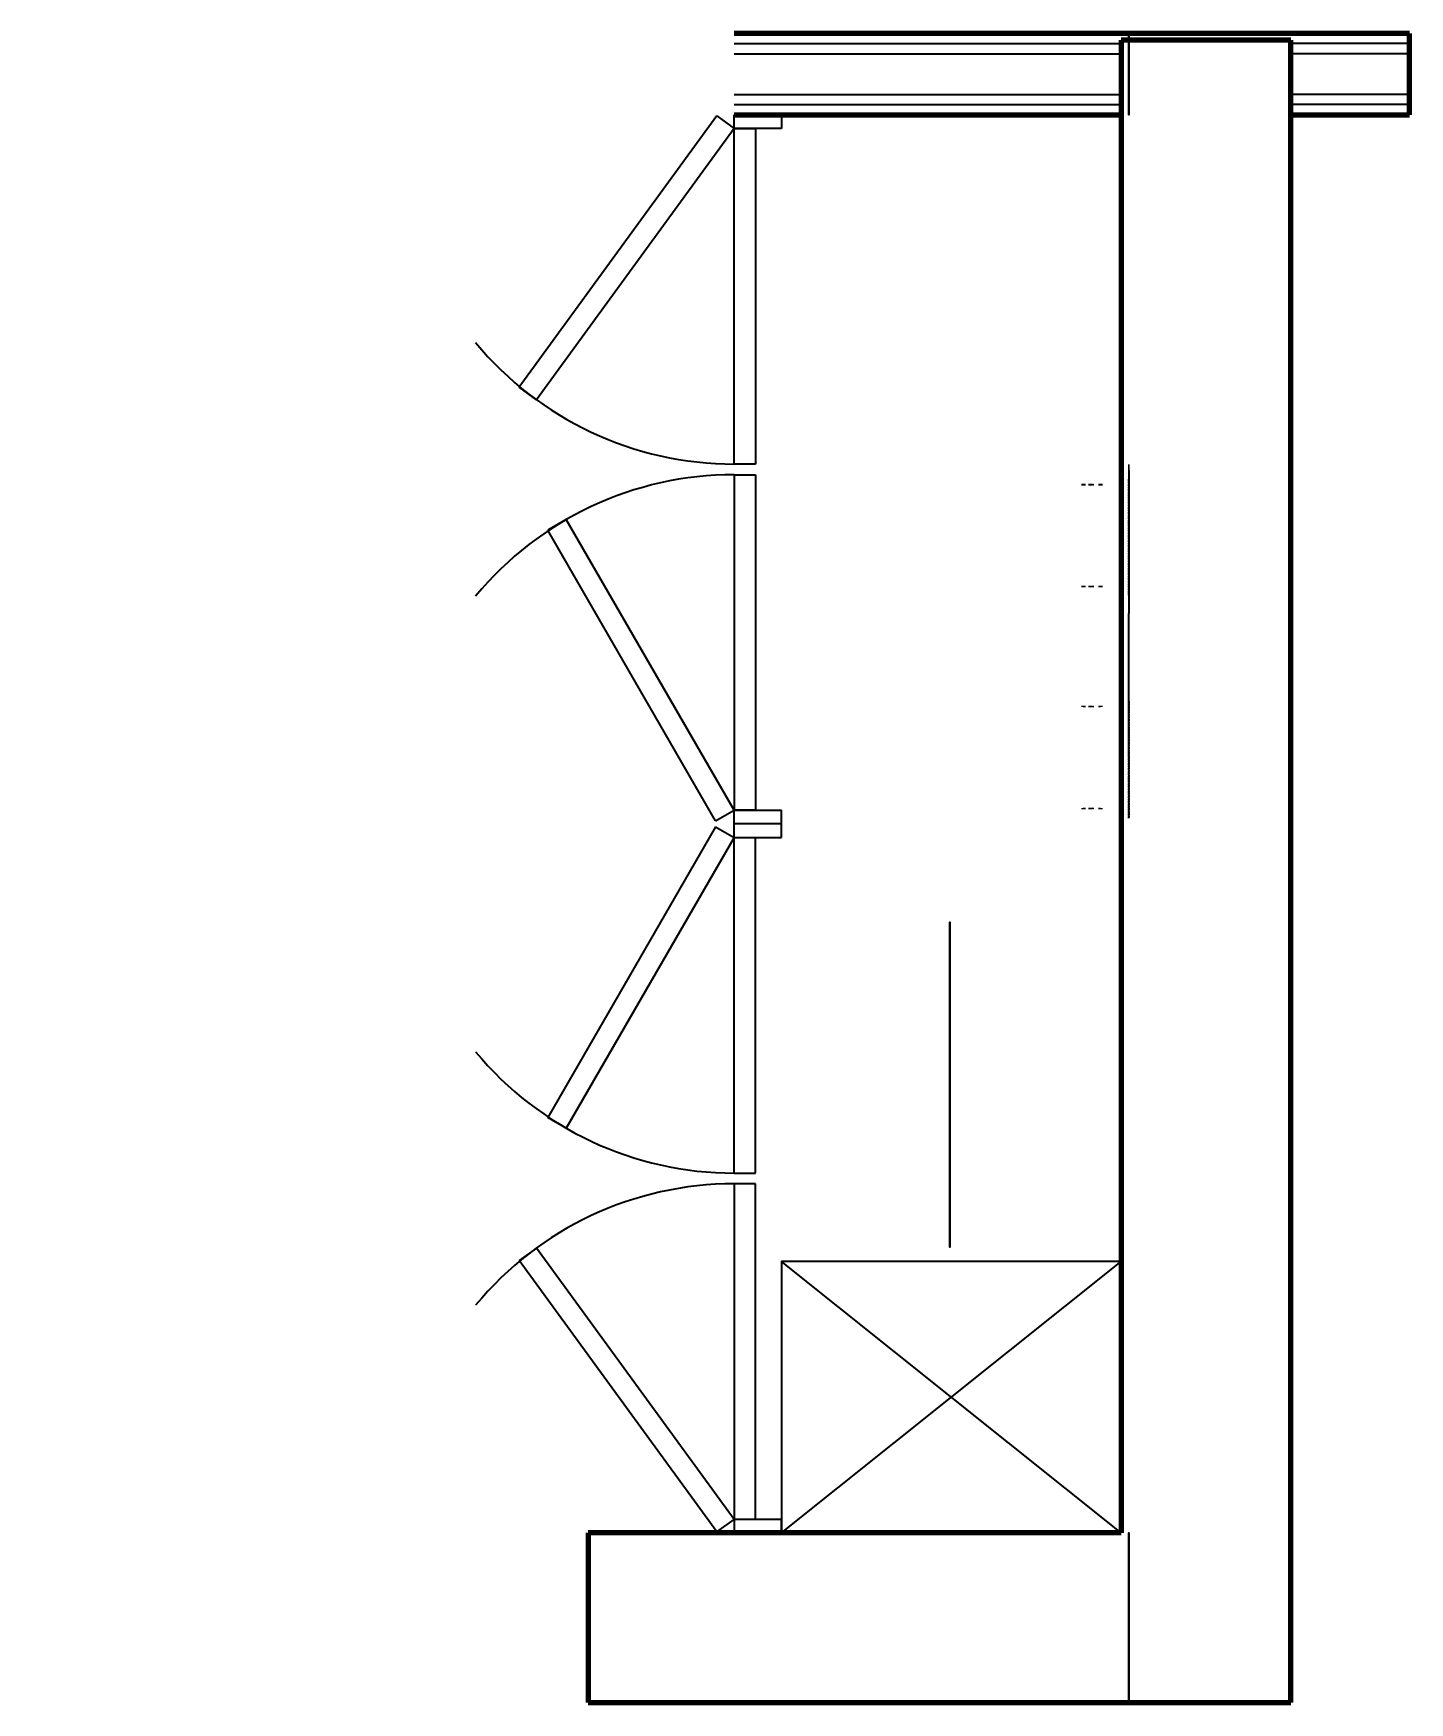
# Model space of a CAD drawing. Header units: millimetres. Extents: x -42700 to 155289, y -7931 to 68797.
# Drawn here: x -5310 to -3283, y 29271 to 31731 of the extents above; entities that cross this region are included whole.
import ezdxf
from ezdxf.enums import TextEntityAlignment as Align

# ---------------------------------------------------------------- set-up
doc = ezdxf.new("R2010")
doc.units = ezdxf.units.MM
for name, pattern in [('CONTINUA', [0]), ('DASHDOT', [25.4, 12.7, -6.35, 0, -6.35]), ('DASHED', [0.75, 0.5, -0.25])]:
    doc.linetypes.add(name, pattern=pattern)
doc.styles.add('ROMANS', font='romans')
doc.styles.add('Romans-1', font='romans.shx')
doc.styles.add('ROMANS1', font='romans.shx')

# ---------------------------------------------------------------- blocks, each defined once
blk = doc.blocks.new('MEDIDOR SAIME 7010DRD')
at = {"color": 3, "lineweight": 5, "extrusion": (1, 0, 0)}
for centre, start, end in [((0.5518, -0.0069, 0.3655), 60.1944, 301.3746), ((0.5328, -0.0069, 0.3655), 238.6254, 119.8056), ((0.4836, -0.0087, 0.3655), 60.1944, 301.3746), ((0.4617, -0.0217, 0.3655), 300.1944, 181.3746), ((0.4614, 0.0037, 0.3655), 180.1944, 61.3746)]:
    blk.add_arc(centre, 0.0032, start, end, dxfattribs=at)
at = {"color": 3, "lineweight": 5, "extrusion": (-1, 0, 0)}
for centre, start, end in [((-0.5518, -0.0069, -0.5155), 238.6254, 119.8056), ((-0.5328, -0.0069, -0.5155), 60.1944, 301.3746), ((-0.4836, -0.0087, -0.5155), 238.6254, 119.8056), ((-0.4617, -0.0217, -0.5155), 358.6254, 239.8056), ((-0.4614, 0.0037, -0.5155), 118.6254, 359.8056)]:
    blk.add_arc(centre, 0.0032, start, end, dxfattribs=at)
blk = doc.blocks.new('TABLERO DE PISO 700X500X250')
at = {"color": 1, "extrusion": (2.22045e-16, 0, -1), "elevation": 1.3501}
blk.add_lwpolyline([(1435.7441, 0.7705), (1436.223, 0.7705), (1436.223, 1.4551), (1435.7441, 1.4551)], close=True, dxfattribs=at)
at = {"color": 1, "linetype": 'Continuous', "elevation": -1.3499}
for points in [[(-1436.0923, 1.3625), (-1436.0902, 1.3625), (-1436.0869, 1.3635), (-1436.0826, 1.3668), (-1436.0794, 1.3711), (-1436.0783, 1.3743), (-1436.0783, 1.3776), (-1436.0783, 1.3797), (-1436.0794, 1.383), (-1436.0826, 1.3873), (-1436.0869, 1.3905), (-1436.0902, 1.3916), (-1436.0923, 1.3916), (-1436.0956, 1.3916), (-1436.0988, 1.3905), (-1436.1031, 1.3873), (-1436.1063, 1.383), (-1436.1074, 1.3797), (-1436.1074, 1.3776), (-1436.1074, 1.3743), (-1436.1063, 1.3711), (-1436.1031, 1.3668), (-1436.0988, 1.3635), (-1436.0956, 1.3625), (-1436.0923, 1.3625)], [(-1436.0923, 1.3635), (-1436.088, 1.3646), (-1436.0837, 1.3678), (-1436.0805, 1.3722), (-1436.0794, 1.3776), (-1436.0805, 1.3819), (-1436.0837, 1.3862), (-1436.088, 1.3894), (-1436.0923, 1.3905), (-1436.0977, 1.3894), (-1436.102, 1.3862), (-1436.1053, 1.3819), (-1436.1063, 1.3776), (-1436.1053, 1.3722), (-1436.102, 1.3678), (-1436.0977, 1.3646), (-1436.0923, 1.3635)], [(-1436.0923, 1.3657), (-1436.088, 1.3668), (-1436.0848, 1.3689), (-1436.0826, 1.3722), (-1436.0815, 1.3776), (-1436.0826, 1.3819), (-1436.0848, 1.3851), (-1436.088, 1.3873), (-1436.0923, 1.3883), (-1436.0977, 1.3873), (-1436.1009, 1.3851), (-1436.1031, 1.3819), (-1436.1042, 1.3776), (-1436.1031, 1.3722), (-1436.1009, 1.3689), (-1436.0977, 1.3668), (-1436.0923, 1.3657)], [(-1436.0923, 1.3678), (-1436.0891, 1.3689), (-1436.0858, 1.3711), (-1436.0848, 1.3732), (-1436.0837, 1.3776), (-1436.0848, 1.3808), (-1436.0858, 1.384), (-1436.0891, 1.3851), (-1436.0923, 1.3862), (-1436.0966, 1.3851), (-1436.0988, 1.384), (-1436.1009, 1.3808), (-1436.102, 1.3776), (-1436.1009, 1.3732), (-1436.0988, 1.3711), (-1436.0966, 1.3689), (-1436.0923, 1.3678)], [(-1436.0837, 1.3786), (-1436.0848, 1.3819), (-1436.088, 1.384), (-1436.0912, 1.3862), (-1436.0945, 1.3862), (-1436.0966, 1.3851), (-1436.0988, 1.383), (-1436.1009, 1.3808), (-1436.102, 1.3776), (-1436.0837, 1.3786)], [(-1436.0966, 1.3754), (-1436.0966, 1.3786)], [(-1436.0966, 1.3754), (-1436.0966, 1.3786)], [(-1436.0945, 1.3776), (-1436.0934, 1.3786)], [(-1436.0934, 1.3786), (-1436.0923, 1.3786)], [(-1436.0923, 1.3786), (-1436.0912, 1.3776)], [(-1436.0891, 1.3786), (-1436.0891, 1.3765)], [(-1436.0891, 1.3786), (-1436.0891, 1.3765)], [(-1436.0837, 1.3765), (-1436.0837, 1.3786)], [(-1435.9819, 1.3625), (-1435.9798, 1.3625), (-1435.9765, 1.3635), (-1435.9722, 1.3668), (-1435.969, 1.3711), (-1435.9679, 1.3743), (-1435.9679, 1.3776), (-1435.9679, 1.3797), (-1435.969, 1.383), (-1435.9722, 1.3873), (-1435.9765, 1.3905), (-1435.9798, 1.3916), (-1435.9819, 1.3916), (-1435.9851, 1.3916), (-1435.9884, 1.3905), (-1435.9927, 1.3873), (-1435.9959, 1.383), (-1435.997, 1.3797), (-1435.997, 1.3776), (-1435.997, 1.3743), (-1435.9959, 1.3711), (-1435.9927, 1.3668), (-1435.9884, 1.3635), (-1435.9851, 1.3625), (-1435.9819, 1.3625)], [(-1435.9819, 1.3635), (-1435.9776, 1.3646), (-1435.9733, 1.3678), (-1435.97, 1.3722), (-1435.969, 1.3776), (-1435.97, 1.3819), (-1435.9733, 1.3862), (-1435.9776, 1.3894), (-1435.9819, 1.3905), (-1435.9873, 1.3894), (-1435.9916, 1.3862), (-1435.9949, 1.3819), (-1435.9959, 1.3776), (-1435.9949, 1.3722), (-1435.9916, 1.3678), (-1435.9873, 1.3646), (-1435.9819, 1.3635)], [(-1435.9819, 1.3657), (-1435.9776, 1.3668), (-1435.9744, 1.3689), (-1435.9722, 1.3722), (-1435.9711, 1.3776), (-1435.9722, 1.3819), (-1435.9744, 1.3851), (-1435.9776, 1.3873), (-1435.9819, 1.3883), (-1435.9873, 1.3873), (-1435.9905, 1.3851), (-1435.9927, 1.3819), (-1435.9938, 1.3776), (-1435.9927, 1.3722), (-1435.9905, 1.3689), (-1435.9873, 1.3668), (-1435.9819, 1.3657)], [(-1435.9819, 1.3678), (-1435.9787, 1.3689), (-1435.9754, 1.3711), (-1435.9744, 1.3732), (-1435.9733, 1.3776), (-1435.9744, 1.3808), (-1435.9754, 1.384), (-1435.9787, 1.3851), (-1435.9819, 1.3862), (-1435.9862, 1.3851), (-1435.9884, 1.384), (-1435.9905, 1.3808), (-1435.9916, 1.3776), (-1435.9905, 1.3732), (-1435.9884, 1.3711), (-1435.9862, 1.3689), (-1435.9819, 1.3678)], [(-1435.9733, 1.3786), (-1435.9744, 1.3819), (-1435.9776, 1.384), (-1435.9808, 1.3862), (-1435.9841, 1.3862), (-1435.9862, 1.3851), (-1435.9884, 1.383), (-1435.9905, 1.3808), (-1435.9916, 1.3776), (-1435.9733, 1.3786)], [(-1435.9862, 1.3754), (-1435.9862, 1.3786)], [(-1435.9862, 1.3754), (-1435.9862, 1.3786)], [(-1435.9841, 1.3776), (-1435.983, 1.3786)], [(-1435.983, 1.3786), (-1435.9819, 1.3786)], [(-1435.9819, 1.3786), (-1435.9808, 1.3776)], [(-1435.9787, 1.3786), (-1435.9787, 1.3765)], [(-1435.9787, 1.3786), (-1435.9787, 1.3765)], [(-1435.9733, 1.3765), (-1435.9733, 1.3786)], [(-1435.8791, 1.3625), (-1435.877, 1.3625), (-1435.8737, 1.3635), (-1435.8694, 1.3668), (-1435.8662, 1.3711), (-1435.8651, 1.3743), (-1435.8651, 1.3776), (-1435.8651, 1.3797), (-1435.8662, 1.383), (-1435.8694, 1.3873), (-1435.8737, 1.3905), (-1435.877, 1.3916), (-1435.8791, 1.3916), (-1435.8824, 1.3916), (-1435.8856, 1.3905), (-1435.8899, 1.3873), (-1435.8932, 1.383), (-1435.8942, 1.3797), (-1435.8942, 1.3776), (-1435.8942, 1.3743), (-1435.8932, 1.3711), (-1435.8899, 1.3668), (-1435.8856, 1.3635), (-1435.8824, 1.3625), (-1435.8791, 1.3625)], [(-1435.8791, 1.3635), (-1435.8748, 1.3646), (-1435.8705, 1.3678), (-1435.8673, 1.3722), (-1435.8662, 1.3776), (-1435.8673, 1.3819), (-1435.8705, 1.3862), (-1435.8748, 1.3894), (-1435.8791, 1.3905), (-1435.8845, 1.3894), (-1435.8888, 1.3862), (-1435.8921, 1.3819), (-1435.8932, 1.3776), (-1435.8921, 1.3722), (-1435.8888, 1.3678), (-1435.8845, 1.3646), (-1435.8791, 1.3635)], [(-1435.8791, 1.3657), (-1435.8748, 1.3668), (-1435.8716, 1.3689), (-1435.8694, 1.3722), (-1435.8683, 1.3776), (-1435.8694, 1.3819), (-1435.8716, 1.3851), (-1435.8748, 1.3873), (-1435.8791, 1.3883), (-1435.8845, 1.3873), (-1435.8878, 1.3851), (-1435.8899, 1.3819), (-1435.891, 1.3776), (-1435.8899, 1.3722), (-1435.8878, 1.3689), (-1435.8845, 1.3668), (-1435.8791, 1.3657)], [(-1435.8791, 1.3678), (-1435.8759, 1.3689), (-1435.8727, 1.3711), (-1435.8716, 1.3732), (-1435.8705, 1.3776), (-1435.8716, 1.3808), (-1435.8727, 1.384), (-1435.8759, 1.3851), (-1435.8791, 1.3862), (-1435.8834, 1.3851), (-1435.8856, 1.384), (-1435.8878, 1.3808), (-1435.8888, 1.3776), (-1435.8878, 1.3732), (-1435.8856, 1.3711), (-1435.8834, 1.3689), (-1435.8791, 1.3678)], [(-1435.8705, 1.3786), (-1435.8716, 1.3819), (-1435.8748, 1.384), (-1435.8781, 1.3862), (-1435.8813, 1.3862), (-1435.8834, 1.3851), (-1435.8856, 1.383), (-1435.8878, 1.3808), (-1435.8888, 1.3776), (-1435.8705, 1.3786)], [(-1435.8834, 1.3754), (-1435.8834, 1.3786)], [(-1435.8834, 1.3754), (-1435.8834, 1.3786)], [(-1435.8813, 1.3776), (-1435.8802, 1.3786)], [(-1435.8802, 1.3786), (-1435.8791, 1.3786)], [(-1435.8791, 1.3786), (-1435.8781, 1.3776)], [(-1435.8759, 1.3786), (-1435.8759, 1.3765)], [(-1435.8759, 1.3786), (-1435.8759, 1.3765)], [(-1435.8705, 1.3765), (-1435.8705, 1.3786)], [(-1436.102, 1.3776), (-1436.102, 1.3754)], [(-1436.102, 1.3754), (-1436.0999, 1.3722), (-1436.0977, 1.37), (-1436.0945, 1.3689), (-1436.0912, 1.3678), (-1436.088, 1.3689), (-1436.0858, 1.3711), (-1436.0848, 1.3732), (-1436.0837, 1.3765), (-1436.102, 1.3754)], [(-1436.0956, 1.3776), (-1436.0956, 1.3765)], [(-1436.0956, 1.3776), (-1436.0945, 1.3776)], [(-1436.0956, 1.3765), (-1436.0945, 1.3765)], [(-1436.0945, 1.3776), (-1436.0934, 1.3776)], [(-1436.0945, 1.3765), (-1436.0934, 1.3765), (-1436.0934, 1.3776)], [(-1436.0934, 1.3765), (-1436.0945, 1.3765)], [(-1436.0923, 1.3765), (-1436.0934, 1.3765)], [(-1436.0923, 1.3776), (-1436.0912, 1.3776)], [(-1436.0923, 1.3776), (-1436.0912, 1.3765)], [(-1436.0912, 1.3765), (-1436.0923, 1.3765)], [(-1436.0912, 1.3776), (-1436.0902, 1.3776), (-1436.0902, 1.3765)], [(-1436.0912, 1.3765), (-1436.0912, 1.3765)], [(-1436.0912, 1.3765), (-1436.0902, 1.3765)], [(-1435.9916, 1.3776), (-1435.9916, 1.3754)], [(-1435.9916, 1.3754), (-1435.9895, 1.3722), (-1435.9873, 1.37), (-1435.9841, 1.3689), (-1435.9808, 1.3678), (-1435.9776, 1.3689), (-1435.9754, 1.3711), (-1435.9744, 1.3732), (-1435.9733, 1.3765), (-1435.9916, 1.3754)], [(-1435.9851, 1.3776), (-1435.9851, 1.3765)], [(-1435.9851, 1.3776), (-1435.9841, 1.3776)], [(-1435.9851, 1.3765), (-1435.9841, 1.3765)], [(-1435.9841, 1.3776), (-1435.983, 1.3776)], [(-1435.9841, 1.3765), (-1435.983, 1.3765), (-1435.983, 1.3776)], [(-1435.983, 1.3765), (-1435.9841, 1.3765)], [(-1435.9819, 1.3765), (-1435.983, 1.3765)], [(-1435.9819, 1.3776), (-1435.9808, 1.3776)], [(-1435.9819, 1.3776), (-1435.9808, 1.3765)], [(-1435.9808, 1.3765), (-1435.9819, 1.3765)], [(-1435.9808, 1.3776), (-1435.9798, 1.3776), (-1435.9798, 1.3765)], [(-1435.9808, 1.3765), (-1435.9808, 1.3765)], [(-1435.9808, 1.3765), (-1435.9798, 1.3765)], [(-1435.8888, 1.3776), (-1435.8888, 1.3754)], [(-1435.8888, 1.3754), (-1435.8867, 1.3722), (-1435.8845, 1.37), (-1435.8813, 1.3689), (-1435.8781, 1.3678), (-1435.8748, 1.3689), (-1435.8727, 1.3711), (-1435.8716, 1.3732), (-1435.8705, 1.3765), (-1435.8888, 1.3754)], [(-1435.8824, 1.3776), (-1435.8824, 1.3765)], [(-1435.8824, 1.3776), (-1435.8813, 1.3776)], [(-1435.8824, 1.3765), (-1435.8813, 1.3765)], [(-1435.8813, 1.3776), (-1435.8802, 1.3776)], [(-1435.8813, 1.3765), (-1435.8802, 1.3765), (-1435.8802, 1.3776)], [(-1435.8802, 1.3765), (-1435.8813, 1.3765)], [(-1435.8791, 1.3765), (-1435.8802, 1.3765)], [(-1435.8791, 1.3776), (-1435.8781, 1.3776)], [(-1435.8791, 1.3776), (-1435.8781, 1.3765)], [(-1435.8781, 1.3765), (-1435.8791, 1.3765)], [(-1435.8781, 1.3776), (-1435.877, 1.3776), (-1435.877, 1.3765)], [(-1435.8781, 1.3765), (-1435.8781, 1.3765)], [(-1435.8781, 1.3765), (-1435.877, 1.3765)]]:
    blk.add_lwpolyline(points, dxfattribs=at)

msp = doc.modelspace()

# ---------------------------------------------------------------- linework, layer by layer
at = {"color": 8, "lineweight": 70}
for p, q in [((-3283.248, 31731.255, 48600), (-4278.248, 31731.255, 48600)), ((-3458.248, 31721.255, 48600), (-3708.248, 31721.255, 48600)), ((-3283.248, 31611.255, 48600), (-3283.248, 31731.255, 48600)), ((-4278.248, 31611.255, 48600), (-3708.248, 31611.255, 48600)), ((-3458.248, 31611.255, 48600), (-3283.248, 31611.255, 48600)), ((-3708.248, 29521.255, 48600), (-4493.248, 29521.255, 48600)), ((-4493.248, 29521.255, 48600), (-4493.248, 29271.255, 48600)), ((-4493.248, 29271.255, 48600), (-3458.248, 29271.255, 48600))]:
    msp.add_line(p, q, dxfattribs=at)
at = {"color": 8}
for p, q in [((-4278.248, 31716.255, 48600), (-3708.248, 31716.255, 48600)), ((-3283.248, 31716.255, 48600), (-3458.248, 31716.255, 48600)), ((-4278.248, 31701.255, 48600), (-3708.248, 31701.255, 48600)), ((-3283.248, 31701.255, 48600), (-3458.248, 31701.255, 48600)), ((-4278.248, 31641.255, 48600), (-3708.248, 31641.255, 48600)), ((-3283.248, 31641.255, 48600), (-3458.248, 31641.255, 48600)), ((-4278.248, 31626.255, 48600), (-3708.248, 31626.255, 48600)), ((-4278.248, 31591.255, 48600), (-4278.248, 31611.255, 48600)), ((-4208.248, 31611.255, 48600), (-4208.248, 31591.255, 48600)), ((-3283.248, 31626.255, 48600), (-3458.248, 31626.255, 48600)), ((-4303.643, 31609.733, 48600), (-4594.668, 31209.756, 48600)), ((-4278.248, 31591.255, 48600), (-4569.273, 31191.279, 48600)), ((-4303.643, 31609.733, 48600), (-4278.248, 31591.255, 48600)), ((-4303.643, 31609.733, 48600), (-4278.248, 31591.255, 48600)), ((-4303.643, 31609.733, 48600), (-4278.248, 31591.255, 48600)), ((-4208.248, 31591.255, 48600), (-4278.248, 31591.255, 48600)), ((-4278.248, 31591.255, 48600), (-4246.841, 31591.255, 48600)), ((-4278.248, 31096.607, 48600), (-4278.248, 31591.255, 48600)), ((-4246.841, 31591.255, 48600), (-4246.841, 31096.607, 48600)), ((-4569.273, 31191.279, 48600), (-4594.668, 31209.756, 48600)), ((-4569.273, 31191.279, 48600), (-4594.668, 31209.756, 48600)), ((-4246.841, 31096.607, 48600), (-4278.248, 31096.607, 48600)), ((-4278.248, 31080.904, 48600), (-4278.248, 30586.255, 48600)), ((-4278.248, 31080.904, 48600), (-4246.841, 31080.904, 48600)), ((-4246.841, 31080.904, 48600), (-4246.841, 30586.255, 48600)), ((-4525.572, 31014.633, 48600), (-4552.77, 30998.93, 48600)), ((-4305.446, 30570.552, 48600), (-4552.77, 30998.93, 48600)), ((-4278.248, 30586.255, 48600), (-4525.572, 31014.633, 48600)), ((-4305.446, 30570.552, 48600), (-4278.248, 30586.255, 48600)), ((-4278.248, 30586.255, 48600), (-4208.248, 30586.255, 48600)), ((-4246.841, 30586.255, 48600), (-4278.248, 30586.255, 48600)), ((-4278.248, 30546.255, 48600), (-4278.248, 30586.255, 48600)), ((-4208.248, 30546.255, 48600), (-4208.248, 30586.255, 48600)), ((-4305.446, 30561.958, 48600), (-4552.77, 30133.58, 48600)), ((-4305.446, 30561.958, 48600), (-4278.248, 30546.255, 48600)), ((-4208.248, 30566.255, 48600), (-4278.248, 30566.255, 48600)), ((-4258.248, 30566.255, 48600), (-4278.248, 30566.255, 48600)), ((-4208.248, 30566.255, 48600), (-4278.248, 30566.255, 48600)), ((-4278.248, 30546.255, 48600), (-4525.572, 30117.877, 48600)), ((-4278.248, 30546.255, 48600), (-4208.248, 30546.255, 48600)), ((-4278.248, 30051.607, 48600), (-4278.248, 30546.255, 48600)), ((-4246.841, 30051.607, 48600), (-4246.841, 30546.255, 48600)), ((-4525.572, 30117.877, 48600), (-4552.77, 30133.58, 48600)), ((-4278.248, 30051.607, 48600), (-4246.841, 30051.607, 48600)), ((-4278.248, 30035.903, 48600), (-4278.248, 29541.255, 48600)), ((-4246.841, 30035.903, 48600), (-4278.248, 30035.903, 48600)), ((-4246.841, 29541.255, 48600), (-4246.841, 30035.903, 48600)), ((-4569.273, 29941.232, 48600), (-4594.668, 29922.754, 48600)), ((-4569.273, 29941.232, 48600), (-4594.668, 29922.754, 48600)), ((-4278.248, 29541.255, 48600), (-4569.273, 29941.232, 48600)), ((-4303.643, 29522.777, 48600), (-4594.668, 29922.754, 48600)), ((-4303.643, 29522.777, 48600), (-4278.248, 29541.255, 48600)), ((-4303.643, 29522.777, 48600), (-4278.248, 29541.255, 48600)), ((-4303.643, 29522.777, 48600), (-4278.248, 29541.255, 48600)), ((-4278.248, 29541.255, 48600), (-4278.248, 29521.255, 48600)), ((-4208.248, 29541.255, 48600), (-4278.248, 29541.255, 48600)), ((-4208.248, 29521.255, 48600), (-4208.248, 29541.255, 48600))]:
    msp.add_line(p, q, dxfattribs=at)
at = {"color": 6, "lineweight": 70}
for p, q in [((-3708.248, 31721.255, 48600), (-3708.248, 29521.255, 48600)), ((-3458.248, 29271.255, 48600), (-3458.248, 31721.255, 48600))]:
    msp.add_line(p, q, dxfattribs=at)
at = {"color": 9, "extrusion": (-1, 0, 0), "elevation": 3696.592}
for points in [[(-31731.255, 50960), (-31611.255, 50960), (-31611.255, 48600), (-31731.255, 48600)], [(-29271.255, 48600), (-29521.255, 48600), (-29521.255, 50960), (-29271.255, 50960)]]:
    msp.add_lwpolyline(points, close=True, dxfattribs=at)
at = {"color": 2, "linetype": 'CONTINUA', "ltscale": 0.1, "extrusion": (-1, 0, 0), "elevation": 3708.248}
for points in [[(-31630.788, 51120.011), (-31459.286, 51120.011), (-31440.418, 51224.342), (-31383.702, 51043.54), (-31383.702, 51120.011), (-31166.29, 51120.011)], [(-31630.788, 48440.011), (-31459.286, 48440.011), (-31440.418, 48544.342), (-31383.702, 48363.539), (-31383.702, 48440.011), (-31166.29, 48440.011)], [(-31561.255, 51120.011), (-31561.255, 48440.011)], [(-31261.255, 51120.011), (-31261.255, 48440.011)]]:
    msp.add_lwpolyline(points, dxfattribs=at)
at = {"color": 9, "extrusion": (-1, 0, 0), "elevation": 3696.592}
for points in [[(-31087.045, 48629.294), (-31087.045, 48507.746), (-30899.626, 48507.746), (-30876.531, 48444.898)], [(-30666.016, 48629.294), (-30666.016, 48507.746), (-30853.435, 48507.746), (-30876.531, 48444.898)]]:
    msp.add_lwpolyline(points, dxfattribs=at)
at = {"color": 2, "linetype": 'DASHED', "ltscale": 5, "extrusion": (-1, 0, 0), "elevation": 3696.592}
for points in [[(-31075.44, 49338.131), (-30903.207, 49338.131), (-30903.207, 49694.399), (-31075.44, 49694.399)], [(-30746.885, 49338.131), (-30574.653, 49338.131), (-30574.653, 49694.399), (-30746.885, 49694.399)]]:
    msp.add_lwpolyline(points, close=True, dxfattribs=at)
at = {"color": 8, "elevation": 48600}
for points in [[(-3708.248, 29521.255), (-3708.248, 29921.255), (-4208.248, 29921.255), (-4208.248, 29521.255), (-3708.248, 29521.255)], [(-4208.248, 29521.255), (-3708.248, 29921.255)], [(-3708.248, 29521.255), (-4208.248, 29921.255)]]:
    msp.add_lwpolyline(points, dxfattribs=at)
at = {"color": 3, "linetype": 'DASHDOT', "ltscale": 0.3, "extrusion": (-1, 0, 0), "elevation": 3696.592}
msp.add_lwpolyline([(-29396.255, 48600), (-29396.255, 51073.329)], dxfattribs=at)
at = {"extrusion": (-1, 0, 0)}
msp.add_circle((-29739.627, 48600, 3458.248), 21.607, dxfattribs=at)
at = {"color": 3, "extrusion": (-1, 0, 0)}
msp.add_circle((-29396.255, 51158.702, 3696.592), 85.373, dxfattribs=at)
at = {"color": 8}
for centre, start, end in [((-4278.248, 31591.255, 48600), 219.674072, 270), ((-4278.248, 30586.255, 48600), 90, 140.325928), ((-4278.248, 30546.255, 48600), 219.674072, 270), ((-4278.248, 29541.255, 48600), 90, 140.325928)]:
    msp.add_arc(centre, 494.648, start, end, dxfattribs=at)

# ---------------------------------------------------------------- block references
at = {"color": 8, "extrusion": (-1, 1.22465e-16, 0), "xscale": -1000.000029813847, "yscale": 1000.000029813847, "zscale": 1000.000029813847}
for p in [(-30550.617, 49612.225, 3760.2), (-30550.617, 49942.225, 3760.2)]:
    msp.add_blockref('MEDIDOR SAIME 7010DRD', p, dxfattribs=at)
at = {"color": 8, "extrusion": (-1, 1.2326e-32, 0), "xscale": 1000.000029813847, "yscale": 1000.000029813847, "zscale": 1000.000029813847}
for p in [(-31431.711, 49282.225, 3760.2), (-31104.672, 49282.225, 3760.2), (-31104.672, 49612.225, 3760.2), (-31104.672, 49942.225, 3760.2)]:
    msp.add_blockref('MEDIDOR SAIME 7010DRD', p, dxfattribs=at)
at = {"extrusion": (-1, 0, 0), "xscale": 1000.000029813847, "yscale": 1000.000029813847, "zscale": 1000.000029813847}
msp.add_blockref('TABLERO DE PISO 700X500X250', (1405801.826, 49152.915, 5310.329), dxfattribs=at)

# ---------------------------------------------------------------- texts
at = {"color": 2, "lineweight": 30, "extrusion": (-1, 0, 0), "style": 'ROMANS1', "width": 0.85}
msp.add_text('BPC GASTOS COMUNES', height=50, rotation=90, dxfattribs=at).set_placement((-31495.329, 49903.066, 3708.248), align=Align.MIDDLE_CENTER)
at = {"color": 9, "extrusion": (-1, 0, 0), "style": 'Romans-1', "width": 0.8}
for s, p in [('DEPARTAMENTOS', (-30882.338, 48303.375, 3696.592)), ('A TDA', (-30882.338, 48369.628, 3696.592))]:
    msp.add_text(s, height=50, dxfattribs=at).set_placement(p, align=Align.CENTER)
at = {"color": 7, "linetype": 'Continuous', "extrusion": (-1, 0, 0), "style": 'ROMANS1', "width": 0.8}
for p in [(-30987.799, 49520.769, 3696.592), (-30659.245, 49520.769, 3696.592)]:
    msp.add_text('DISPONIBLE', height=50, rotation=90, dxfattribs=at).set_placement(p, align=Align.MIDDLE_CENTER)
at = {"color": 3, "extrusion": (-1, 0, 0), "style": 'ROMANS', "width": 0.8}
msp.add_text('e', height=75, dxfattribs=at).set_placement((-29422.842, 51118.528, 3696.592))

doc.saveas('drawing.dxf')
